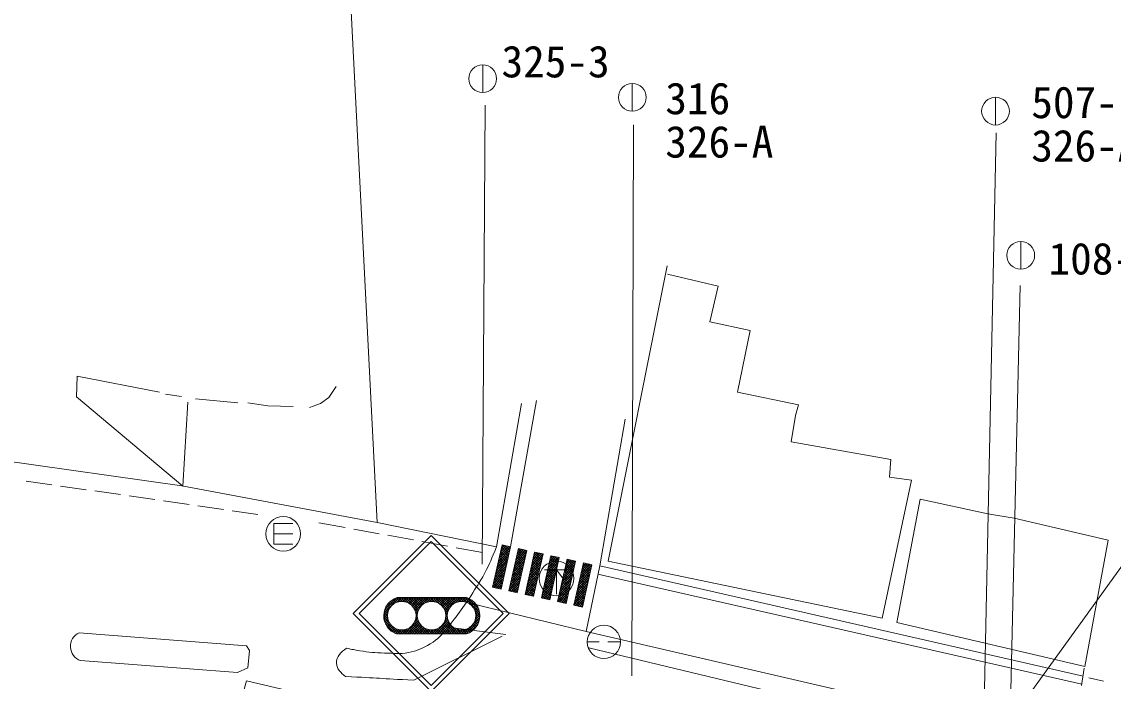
# Model space of a CAD drawing. Units: millimetres, scale not verified. Extents: x 40000 to 680000, y 20000 to 380000.
# Drawn here: x 249368 to 312310, y 303970 to 341985 of the extents above; entities that cross this region are included whole.
import ezdxf
from ezdxf.enums import TextEntityAlignment as Align

# ---------------------------------------------------------------- set-up
doc = ezdxf.new("R2010")
doc.units = ezdxf.units.MM
doc.header["$LTSCALE"] = 1000
for name, color, linetype, lineweight in [('M-BGD', 7, 'Continuous', 13), ('M-BGD-EXST', 7, 'Continuous', 13), ('M-BMK-SRVR', 3, 'Continuous', 13), ('M-STR-STRC', 7, 'Continuous', 13)]:
    doc.layers.add(name, color=color, linetype=linetype, lineweight=lineweight)
doc.styles.add('ＭＳ ゴシック', font='')
doc.styles.get('ＭＳ ゴシック').set_extended_font_data('MS Gothic')

msp = doc.modelspace()

# ---------------------------------------------------------------- linework, layer by layer
at = {"layer": 'M-BGD'}
for p, q in [((286584, 327918), (283194, 310895)), ((286606, 327431), (289528, 326747)), ((289528, 326747), (289046, 324680)), ((289046, 324680), (291377, 324183)), ((291377, 324183), (290647, 320640)), ((252569, 321554), (252514, 320360)), ((257303, 320624), (252569, 321554)), ((258582, 320385), (257650, 320510)), ((267492, 320966), (267072, 320328)), ((290647, 320640), (294169, 319904)), ((252514, 320360), (258647, 315219)), ((258647, 315219), (258940, 320055)), ((261820, 320012), (259385, 320240)), ((263550, 319836), (262410, 320023)), ((265008, 319815), (263550, 319836)), ((266591, 319987), (265953, 319753)), ((267072, 320328), (266591, 319987)), ((276740, 311722), (278187, 319985)), ((279054, 320153), (277554, 311717)), ((294169, 319904), (293989, 319292)), ((293735, 317768), (293989, 319292)), ((282695, 310622), (284163, 319068)), ((244290, 317260), (258598, 315228)), ((299492, 316752), (293735, 317768)), ((299408, 315736), (299492, 316752)), ((249616, 315505), (251100, 315291)), ((298984, 307608), (300678, 315567)), ((300678, 315567), (299408, 315736)), ((251595, 315220), (253080, 315007)), ((253575, 314936), (255060, 314723)), ((258598, 315228), (269859, 313112)), ((255555, 314652), (257039, 314439)), ((257534, 314368), (259019, 314154)), ((259514, 314083), (260999, 313870)), ((299831, 307354), (301186, 314466)), ((301186, 314466), (305080, 313620)), ((261494, 313799), (262983, 313585)), ((305080, 313620), (306604, 313366)), ((266495, 313103), (268015, 312827)), ((269859, 313112), (276740, 311722)), ((306604, 313366), (312023, 312096)), ((268507, 312737), (269983, 312468)), ((270474, 312379), (271950, 312110)), ((272442, 312020), (273918, 311752)), ((274410, 311662), (275930, 311385)), ((312023, 312096), (310683, 304820)), ((282695, 310622), (281910, 306828)), ((310571, 304263), (282695, 310622)), ((283194, 310895), (298984, 307608)), ((282589, 310142), (310499, 303798)), ((275278, 308455), (281910, 306828)), ((310683, 304820), (299831, 307354)), ((252672, 306762), (262324, 306000)), ((271970, 304019), (277063, 306565)), ((277281, 306658), (273935, 307084)), ((281910, 306828), (305206, 301450)), ((262324, 306000), (262493, 305746)), ((282656, 306229), (281977, 306229)), ((283174, 306229), (283897, 306229)), ((262493, 305746), (262408, 304730)), ((282063, 305890), (304818, 300446)), ((261816, 304476), (252756, 305153)), ((262408, 304730), (261816, 304476)), ((310643, 304712), (310485, 303720)), ((310907, 304161), (311746, 303971))]:
    msp.add_line(p, q, dxfattribs=at)
msp.add_circle((282937, 306229), 960, dxfattribs=at)
msp.add_arc((253040, 305974), 869, 115.06073, 250.96484, dxfattribs=at)
for points, knots in [([(276740, 311722), (276451, 311001), (276377, 310779), (276069, 310212), (275893, 309890), (275787, 309714), (275591, 309403), (274998, 308461), (274646, 307940), (273935, 307084), (273586, 306664), (273394, 306398), (272924, 306120), (272468, 305850), (272181, 305727), (271660, 305623), (271133, 305517), (270821, 305577), (270283, 305592), (269722, 305607), (269407, 305637), (268853, 305726), (268552, 305775), (268447, 305792), (268086, 305872)], [0, 0, 0, 0, 1, 1, 1, 2, 2, 2, 3, 3, 3, 4, 4, 4, 5, 5, 5, 6, 6, 6, 7, 7, 7, 8, 8, 8, 8]), ([(268086, 305872), (267799, 305641), (267485, 305408), (267515, 305003), (267540, 304646), (267776, 304445), (268033, 304247)], [0, 0, 0, 0, 1, 1, 1, 2, 2, 2, 2])]:
    msp.add_open_spline(points, degree=3, knots=knots, dxfattribs=at)
msp.add_open_spline([(268033, 304247), (270001, 304133), (270001, 304133), (271970, 304019)], degree=3, dxfattribs=at)
at = {"layer": 'M-BGD-EXST'}
for p, q in [((263897, 313062), (264997, 313062)), ((263897, 311862), (263897, 313062)), ((263897, 312462), (264997, 312462)), ((263897, 311862), (264997, 311862)), ((279507, 310395), (280907, 310395)), ((280208, 310395), (280627, 309834)), ((280208, 310395), (280208, 308995))]:
    msp.add_line(p, q, dxfattribs=at)
for centre in [(264447, 312462), (280208, 309892)]:
    msp.add_circle(centre, 1000, dxfattribs=at)
at = {"layer": 'M-BMK-SRVR'}
for p, q in [((275951, 339505), (275951, 337905)), ((284574, 338428), (284574, 336828)), ((305525, 337636), (305525, 336036)), ((276083, 337172), (275926, 310706)), ((284641, 336043), (284558, 304279)), ((305568, 335586), (304796, 299435)), ((306981, 329322), (306981, 327722)), ((306937, 326792), (306190, 293772))]:
    msp.add_line(p, q, dxfattribs=at)
for centre in [(275951, 338705), (284574, 337628), (305525, 336836), (306981, 328522)]:
    msp.add_circle(centre, 800, dxfattribs=at)
at = {"layer": 'M-STR-STRC'}
for p, q in [((269859, 313112), (267771, 354050)), ((318595, 318646), (305306, 300205)), ((268475, 307873), (272975, 312373)), ((277476, 307873), (272975, 312373)), ((268829, 307873), (272975, 312019)), ((277122, 307873), (272975, 312019)), ((276893, 311056), (277554, 311717)), ((276934, 311238), (277439, 311743)), ((276975, 311421), (277323, 311768)), ((277007, 309277), (277554, 311717)), ((277429, 311157), (277010, 311576)), ((277016, 311603), (277207, 311794)), ((277454, 311273), (277036, 311692)), ((277057, 311785), (277091, 311819)), ((277480, 311388), (277062, 311807)), ((277506, 311504), (277219, 311791)), ((277532, 311620), (277401, 311751)), ((278004, 311618), (277456, 309178)), ((277938, 311326), (278189, 311577)), ((277979, 311508), (278074, 311603)), ((278417, 311176), (277998, 311595)), ((278492, 311511), (278004, 311618)), ((278443, 311292), (278149, 311586)), ((276730, 310327), (277390, 310987)), ((276771, 310509), (277431, 311170)), ((276812, 310691), (277472, 311352)), ((276852, 310874), (277513, 311534)), ((277299, 310580), (276880, 310998)), ((277325, 310695), (276906, 311114)), ((277351, 310811), (276932, 311229)), ((277377, 310926), (276958, 311345)), ((277403, 311042), (276984, 311461)), ((277733, 310414), (278394, 311075)), ((277774, 310596), (278435, 311257)), ((277815, 310779), (278476, 311439)), ((277856, 310961), (278421, 311526)), ((278287, 310599), (277869, 311017)), ((278313, 310714), (277895, 311133)), ((277897, 311143), (278305, 311552)), ((278339, 310830), (277921, 311248)), ((277944, 309071), (278492, 311511)), ((278365, 310945), (277947, 311364)), ((278391, 311061), (277972, 311479)), ((278469, 311407), (278330, 311546)), ((278941, 311411), (278394, 308972)), ((278722, 310436), (279383, 311097)), ((278763, 310618), (279424, 311279)), ((278804, 310801), (279329, 311326)), ((278845, 310983), (279213, 311351)), ((279270, 310591), (278851, 311010)), ((279296, 310707), (278877, 311125)), ((278882, 308864), (279430, 311304)), ((278886, 311165), (279098, 311377)), ((279321, 310822), (278903, 311241)), ((278927, 311348), (278982, 311403)), ((279347, 310938), (278929, 311356)), ((279430, 311304), (278941, 311411)), ((279373, 311053), (279036, 311391)), ((279399, 311169), (279217, 311351)), ((279879, 311205), (279332, 308765)), ((279425, 311284), (279399, 311311)), ((279683, 310330), (280343, 310991)), ((279724, 310512), (280319, 311108)), ((279764, 310695), (280203, 311133)), ((279805, 310877), (280087, 311159)), ((279820, 308657), (280367, 311097)), ((280251, 310579), (279832, 310997)), ((279846, 311059), (279971, 311184)), ((280277, 310694), (279858, 311113)), ((280367, 311097), (279879, 311205)), ((280303, 310810), (279916, 311197)), ((280329, 310925), (280097, 311157)), ((280817, 310998), (280269, 308558)), ((280355, 311041), (280279, 311117)), ((280725, 310591), (281076, 310941)), ((280766, 310773), (280960, 310967)), ((280807, 310955), (280844, 310992)), ((281232, 310565), (280813, 310983)), ((281305, 310890), (280817, 310998)), ((281258, 310680), (280975, 310963)), ((276607, 309780), (277268, 310440)), ((276648, 309962), (277309, 310623)), ((276689, 310144), (277349, 310805)), ((277144, 309887), (276725, 310305)), ((277169, 310002), (276751, 310421)), ((277195, 310118), (276777, 310536)), ((277221, 310233), (276803, 310652)), ((277247, 310349), (276829, 310767)), ((277273, 310464), (276855, 310883)), ((277570, 309685), (278230, 310345)), ((277611, 309867), (278271, 310528)), ((277652, 310049), (278312, 310710)), ((277693, 310232), (278353, 310892)), ((278132, 309906), (277713, 310324)), ((278158, 310021), (277739, 310440)), ((278184, 310137), (277765, 310555)), ((278210, 310252), (277791, 310671)), ((278236, 310368), (277817, 310786)), ((278261, 310483), (277843, 310902)), ((278559, 309707), (279219, 310368)), ((278600, 309889), (279260, 310550)), ((278641, 310072), (279301, 310732)), ((278682, 310254), (279342, 310914)), ((279114, 309898), (278696, 310317)), ((279140, 310014), (278722, 310432)), ((279166, 310129), (278747, 310548)), ((279192, 310245), (278773, 310663)), ((279218, 310360), (278799, 310779)), ((279244, 310476), (278825, 310894)), ((279560, 309783), (280221, 310444)), ((279601, 309965), (280262, 310626)), ((279642, 310148), (280302, 310808)), ((280095, 309886), (279677, 310304)), ((280121, 310001), (279703, 310420)), ((280147, 310117), (279729, 310535)), ((280173, 310232), (279755, 310651)), ((280199, 310348), (279781, 310766)), ((280225, 310463), (279806, 310882)), ((280521, 309679), (281181, 310340)), ((280562, 309861), (281222, 310522)), ((280603, 310044), (281263, 310704)), ((280643, 310226), (281304, 310887)), ((280684, 310408), (281191, 310915)), ((281102, 309987), (280684, 310406)), ((281128, 310103), (280710, 310521)), ((281154, 310218), (280736, 310637)), ((280758, 308450), (281305, 310890)), ((281180, 310334), (280762, 310752)), ((281206, 310449), (280787, 310868)), ((281284, 310796), (281156, 310923)), ((281754, 310791), (281207, 308351)), ((281500, 309659), (282161, 310320)), ((281541, 309842), (282202, 310502)), ((281582, 310024), (282242, 310684)), ((281623, 310206), (282126, 310709)), ((282081, 309962), (281662, 310381)), ((281664, 310389), (282010, 310735)), ((282107, 310078), (281688, 310496)), ((281705, 310571), (281894, 310761)), ((282133, 310193), (281714, 310612)), ((282158, 310309), (281740, 310727)), ((281746, 310753), (281779, 310786)), ((282184, 310424), (281835, 310774)), ((282210, 310540), (282016, 310734)), ((282236, 310655), (282198, 310694)), ((276525, 309415), (277186, 310076)), ((276566, 309597), (277227, 310258)), ((277014, 309309), (276595, 309728)), ((276615, 309364), (277145, 309893)), ((277040, 309425), (276621, 309843)), ((277066, 309540), (276647, 309959)), ((277092, 309656), (276673, 310074)), ((277118, 309771), (276699, 310190)), ((276731, 309338), (277104, 309711)), ((277482, 309173), (278108, 309798)), ((277488, 309320), (278149, 309981)), ((277529, 309502), (278190, 310163)), ((278002, 309328), (277584, 309747)), ((278028, 309444), (277610, 309862)), ((278054, 309559), (277636, 309978)), ((278080, 309675), (277661, 310093)), ((278106, 309790), (277687, 310209)), ((278436, 309160), (279097, 309821)), ((278477, 309342), (279138, 310003)), ((278518, 309525), (279179, 310185)), ((278985, 309320), (278566, 309739)), ((279011, 309436), (278592, 309855)), ((279036, 309551), (278618, 309970)), ((279062, 309667), (278644, 310086)), ((279088, 309783), (278670, 310201)), ((279396, 309054), (280057, 309714)), ((279437, 309236), (280098, 309897)), ((279478, 309418), (280139, 310079)), ((279519, 309601), (280180, 310261)), ((279966, 309308), (279547, 309727)), ((279992, 309424), (279573, 309842)), ((280018, 309539), (279599, 309958)), ((280044, 309655), (279625, 310073)), ((280070, 309770), (279651, 310189)), ((280398, 309132), (281059, 309793)), ((280439, 309314), (281100, 309975)), ((280480, 309497), (281140, 310157)), ((280947, 309294), (280528, 309713)), ((280973, 309410), (280554, 309828)), ((280999, 309525), (280580, 309944)), ((281025, 309641), (280606, 310059)), ((281051, 309756), (280632, 310175)), ((281076, 309872), (280658, 310290)), ((281378, 309112), (282038, 309773)), ((281419, 309295), (282079, 309955)), ((281460, 309477), (282120, 310138)), ((281925, 309269), (281507, 309688)), ((281951, 309384), (281533, 309803)), ((281977, 309500), (281559, 309919)), ((282003, 309616), (281584, 310034)), ((282029, 309731), (281610, 310150)), ((282055, 309847), (281636, 310265)), ((276518, 309385), (277007, 309277)), ((276694, 309346), (276544, 309497)), ((276876, 309306), (276570, 309612)), ((276847, 309313), (277063, 309529)), ((276963, 309287), (277022, 309346)), ((277456, 309178), (277944, 309071)), ((277624, 309141), (277480, 309285)), ((277805, 309101), (277506, 309400)), ((277950, 309097), (277532, 309516)), ((277976, 309213), (277558, 309631)), ((277598, 309147), (278067, 309616)), ((277714, 309121), (278026, 309434)), ((277829, 309096), (277985, 309251)), ((278395, 308978), (279056, 309638)), ((278511, 308946), (278411, 309046)), ((278692, 308906), (278437, 309161)), ((278874, 308866), (278462, 309277)), ((278907, 308974), (278488, 309392)), ((278506, 308947), (279015, 309456)), ((278933, 309089), (278514, 309508)), ((278959, 309205), (278540, 309623)), ((278622, 308921), (278974, 309274)), ((278738, 308896), (278933, 309091)), ((279355, 308871), (280016, 309532)), ((279380, 308754), (279975, 309350)), ((279836, 308730), (279418, 309149)), ((279862, 308846), (279444, 309265)), ((279888, 308961), (279470, 309380)), ((279914, 309077), (279496, 309496)), ((279496, 308729), (279934, 309167)), ((279940, 309193), (279521, 309611)), ((280275, 308585), (280936, 309246)), ((280316, 308768), (280977, 309428)), ((280357, 308950), (281018, 309610)), ((280368, 308536), (280895, 309064)), ((280817, 308717), (280399, 309135)), ((280843, 308832), (280425, 309251)), ((280869, 308948), (280451, 309366)), ((280895, 309063), (280477, 309482)), ((280921, 309179), (280502, 309597)), ((281214, 308383), (281875, 309044)), ((281255, 308565), (281916, 309226)), ((281296, 308748), (281957, 309408)), ((281337, 308930), (281997, 309591)), ((281796, 308691), (281377, 309110)), ((281822, 308807), (281403, 309225)), ((281848, 308922), (281429, 309341)), ((281873, 309038), (281455, 309457)), ((281899, 309153), (281481, 309572)), ((270258, 307915), (271130, 308787)), ((270307, 308105), (270979, 308776)), ((270637, 308258), (270478, 308416)), ((270483, 308422), (270661, 308601)), ((270704, 308332), (270544, 308493)), ((270779, 308398), (270615, 308562)), ((270864, 308455), (270694, 308625)), ((270957, 308503), (270779, 308682)), ((271062, 308540), (270870, 308732)), ((271180, 308563), (270970, 308773)), ((271008, 308787), (275011, 308791)), ((271008, 308523), (271272, 308787)), ((271316, 308569), (271098, 308787)), ((271191, 308565), (271413, 308787)), ((271481, 308545), (271239, 308787)), ((271336, 308568), (271555, 308787)), ((271733, 308435), (271381, 308787)), ((271459, 308550), (271697, 308787)), ((272241, 308068), (271522, 308787)), ((271569, 308518), (271838, 308788)), ((272289, 308162), (271663, 308787)), ((271666, 308474), (271980, 308788)), ((271754, 308421), (272121, 308788)), ((272345, 308247), (271804, 308787)), ((271833, 308358), (272263, 308788)), ((271903, 308286), (272404, 308788)), ((272411, 308322), (271946, 308788)), ((271964, 308206), (272546, 308788)), ((272016, 308117), (272688, 308788)), ((272058, 308018), (272829, 308789)), ((272485, 308390), (272087, 308788)), ((272568, 308448), (272228, 308788)), ((272661, 308497), (272370, 308788)), ((272764, 308535), (272511, 308788)), ((272879, 308561), (272652, 308788)), ((272693, 308511), (272971, 308789)), ((273012, 308570), (272793, 308789)), ((272885, 308562), (273112, 308789)), ((273172, 308551), (272935, 308789)), ((273034, 308569), (273254, 308789)), ((273399, 308466), (273076, 308789)), ((273160, 308554), (273395, 308789)), ((273963, 308043), (273217, 308789)), ((273271, 308523), (273537, 308789)), ((274008, 308140), (273358, 308789)), ((273370, 308481), (273679, 308789)), ((273459, 308429), (273820, 308790)), ((274062, 308227), (273500, 308789)), ((273539, 308367), (273962, 308790)), ((273610, 308297), (274103, 308790)), ((274126, 308305), (273641, 308789)), ((273673, 308218), (274245, 308790)), ((273727, 308130), (274386, 308790)), ((273770, 308033), (274528, 308790)), ((274198, 308374), (273782, 308790)), ((274279, 308435), (273924, 308790)), ((274369, 308486), (274065, 308790)), ((274469, 308527), (274206, 308790)), ((274581, 308556), (274347, 308790)), ((274361, 308482), (274670, 308791)), ((274710, 308569), (274489, 308790)), ((274575, 308555), (274811, 308791)), ((274861, 308559), (274630, 308790)), ((274732, 308570), (274953, 308791)), ((275062, 308500), (274771, 308791)), ((274862, 308559), (275073, 308770)), ((275771, 307932), (274912, 308791)), ((274977, 308532), (275172, 308728)), ((275719, 308126), (275075, 308769)), ((275078, 308492), (275264, 308678)), ((275170, 308442), (275348, 308621)), ((275252, 308383), (275426, 308557)), ((275325, 308315), (275497, 308487)), ((278394, 308972), (278882, 308864)), ((278854, 308870), (278892, 308909)), ((279332, 308765), (279820, 308657)), ((279391, 308752), (279340, 308802)), ((279572, 308712), (279366, 308918)), ((279754, 308672), (279392, 309033)), ((279612, 308703), (279893, 308985)), ((279727, 308678), (279853, 308803)), ((280269, 308558), (280758, 308450)), ((280450, 308518), (280295, 308673)), ((280631, 308478), (280321, 308789)), ((280765, 308486), (280347, 308904)), ((280791, 308601), (280373, 309020)), ((280484, 308511), (280854, 308881)), ((280600, 308485), (280813, 308699)), ((280716, 308460), (280772, 308517)), ((281310, 308329), (281222, 308417)), ((281491, 308289), (281248, 308532)), ((281673, 308249), (281274, 308648)), ((281718, 308345), (281299, 308763)), ((281303, 308330), (281834, 308861)), ((281744, 308460), (281325, 308879)), ((281770, 308576), (281351, 308994)), ((281419, 308305), (281793, 308679)), ((281534, 308279), (281752, 308497)), ((268475, 307873), (272975, 303372)), ((268829, 307873), (272975, 303726)), ((270244, 307759), (270506, 308021)), ((270479, 307567), (270246, 307801)), ((270250, 307623), (270464, 307838)), ((270459, 307728), (270261, 307927)), ((270467, 307862), (270287, 308042)), ((270492, 307978), (270323, 308147)), ((270530, 308082), (270368, 308244)), ((270579, 308175), (270420, 308334)), ((272205, 307963), (271970, 308198)), ((272182, 307844), (272080, 307946)), ((272089, 307907), (272235, 308053)), ((272104, 307780), (272184, 307861)), ((272975, 303726), (277122, 307873)), ((272976, 303373), (277476, 307873)), ((273929, 307935), (273717, 308147)), ((273802, 307923), (273995, 308116)), ((273910, 307813), (273803, 307920)), ((273820, 307799), (273922, 307902)), ((275390, 308238), (275562, 308410)), ((275446, 308153), (275620, 308327)), ((275787, 307775), (275483, 308079)), ((275492, 308057), (275671, 308236)), ((275521, 307521), (275787, 307786)), ((275527, 307951), (275714, 308138)), ((275782, 307638), (275542, 307878)), ((275548, 307831), (275749, 308032)), ((275551, 307692), (275774, 307915)), ((281650, 308254), (281711, 308314)), ((270570, 307335), (270247, 307658)), ((270269, 307501), (270461, 307693)), ((271068, 306696), (270271, 307492)), ((270300, 307390), (270479, 307569)), ((270339, 307288), (270511, 307460)), ((270890, 306732), (270343, 307279)), ((270386, 307194), (270555, 307363)), ((270441, 307107), (270608, 307275)), ((270502, 307027), (270671, 307196)), ((271444, 306696), (272223, 307475)), ((271586, 306697), (272265, 307376)), ((271727, 306697), (272317, 307287)), ((272339, 306697), (271867, 307169)), ((271869, 306697), (272379, 307207)), ((272480, 306697), (271933, 307245)), ((272621, 306698), (271990, 307329)), ((272763, 306698), (272038, 307423)), ((272044, 307438), (272192, 307586)), ((272321, 307281), (272074, 307528)), ((272096, 307631), (272177, 307712)), ((272203, 307541), (272098, 307645)), ((272177, 307708), (272104, 307781)), ((273143, 306698), (273945, 307501)), ((273284, 306698), (273985, 307399)), ((273426, 306699), (274035, 307308)), ((273568, 306699), (274094, 307225)), ((274034, 306699), (273574, 307159)), ((274175, 306699), (273641, 307234)), ((274317, 306699), (273700, 307317)), ((274458, 306700), (273749, 307409)), ((273773, 307470), (273918, 307615)), ((274599, 306700), (273787, 307512)), ((273948, 307492), (273813, 307628)), ((273816, 307654), (273908, 307746)), ((273911, 307671), (273821, 307761)), ((274983, 306700), (275752, 307469)), ((275203, 306778), (275662, 307238)), ((275530, 307041), (275357, 307215)), ((275361, 307219), (275782, 307641)), ((275592, 307121), (275418, 307296)), ((275646, 307208), (275469, 307386)), ((275694, 307302), (275510, 307486)), ((275733, 307405), (275539, 307598)), ((275763, 307516), (275552, 307726)), ((270570, 306953), (270742, 307126)), ((270644, 306886), (270822, 307065)), ((270725, 306825), (270912, 307013)), ((270812, 306772), (271011, 306970)), ((271209, 306696), (270870, 307035)), ((270907, 306725), (271122, 306940)), ((270980, 306696), (275013, 306700)), ((271019, 306696), (271249, 306925)), ((271350, 306696), (271102, 306945)), ((271161, 306696), (271398, 306933)), ((271491, 306696), (271263, 306925)), ((271302, 306696), (271591, 306985)), ((271633, 306697), (271396, 306933)), ((271774, 306697), (271513, 306958)), ((271915, 306697), (271616, 306996)), ((272056, 306697), (271709, 307044)), ((272198, 306697), (271792, 307102)), ((272010, 306697), (272449, 307135)), ((272152, 306697), (272528, 307073)), ((272293, 306697), (272616, 307019)), ((272435, 306697), (272713, 306976)), ((272904, 306698), (272532, 307070)), ((272577, 306698), (272823, 306944)), ((272718, 306698), (272947, 306926)), ((273045, 306698), (272792, 306951)), ((272860, 306698), (273092, 306930)), ((273187, 306698), (272959, 306926)), ((273001, 306698), (273276, 306973)), ((273328, 306698), (273096, 306930)), ((273469, 306699), (273214, 306953)), ((273610, 306699), (273319, 306990)), ((273752, 306699), (273414, 307037)), ((273893, 306699), (273498, 307094)), ((273709, 306699), (274162, 307152)), ((273851, 306699), (274239, 307087)), ((273992, 306699), (274325, 307032)), ((274134, 306699), (274420, 306985)), ((274276, 306699), (274526, 306950)), ((274417, 306700), (274646, 306929)), ((274741, 306700), (274475, 306965)), ((274559, 306700), (274785, 306926)), ((274882, 306700), (274654, 306928)), ((274700, 306700), (274957, 306956)), ((275021, 306703), (274796, 306927)), ((274842, 306700), (275258, 307117)), ((275124, 306741), (274918, 306946)), ((275219, 306787), (275026, 306980)), ((275307, 306840), (275123, 307024)), ((275388, 306901), (275210, 307079)), ((275462, 306968), (275288, 307143))]:
    msp.add_line(p, q, dxfattribs=at)
for points in [[(277554, 311717), (277066, 311825), (276518, 309385)], [(281207, 308351), (281695, 308244), (282243, 310684), (281754, 310791)], [(265863, 302650), (266004, 303131), (262330, 303980), (262189, 303499)]]:
    msp.add_lwpolyline(points, dxfattribs=at)
for centre in [(271282, 307747), (272999, 307747), (274730, 307747)]:
    msp.add_circle(centre, 822, dxfattribs=at)
for centre, radius, start, end in [((271347, 307736), 1104, 107.88939, 250.54484), ((274695, 307745), 1092, 286.90041, 73.19594)]:
    msp.add_arc(centre, radius, start, end, dxfattribs=at)

# ---------------------------------------------------------------- texts
at = {"layer": 'M-BMK-SRVR', "style": 'ＭＳ ゴシック'}
for s, p in [('325-3', (280152, 339698)), ('316', (288352, 337573)), ('507-B', (310705, 337347)), ('326-A', (310705, 334847)), ('108-3', (311699, 328333))]:
    msp.add_text(s, height=1833, dxfattribs=at).set_placement(p, align=Align.MIDDLE_CENTER)
msp.add_text('326-A', height=1833, dxfattribs=at).set_placement((286477, 335073), align=Align.MIDDLE_LEFT)

doc.saveas('drawing.dxf')
